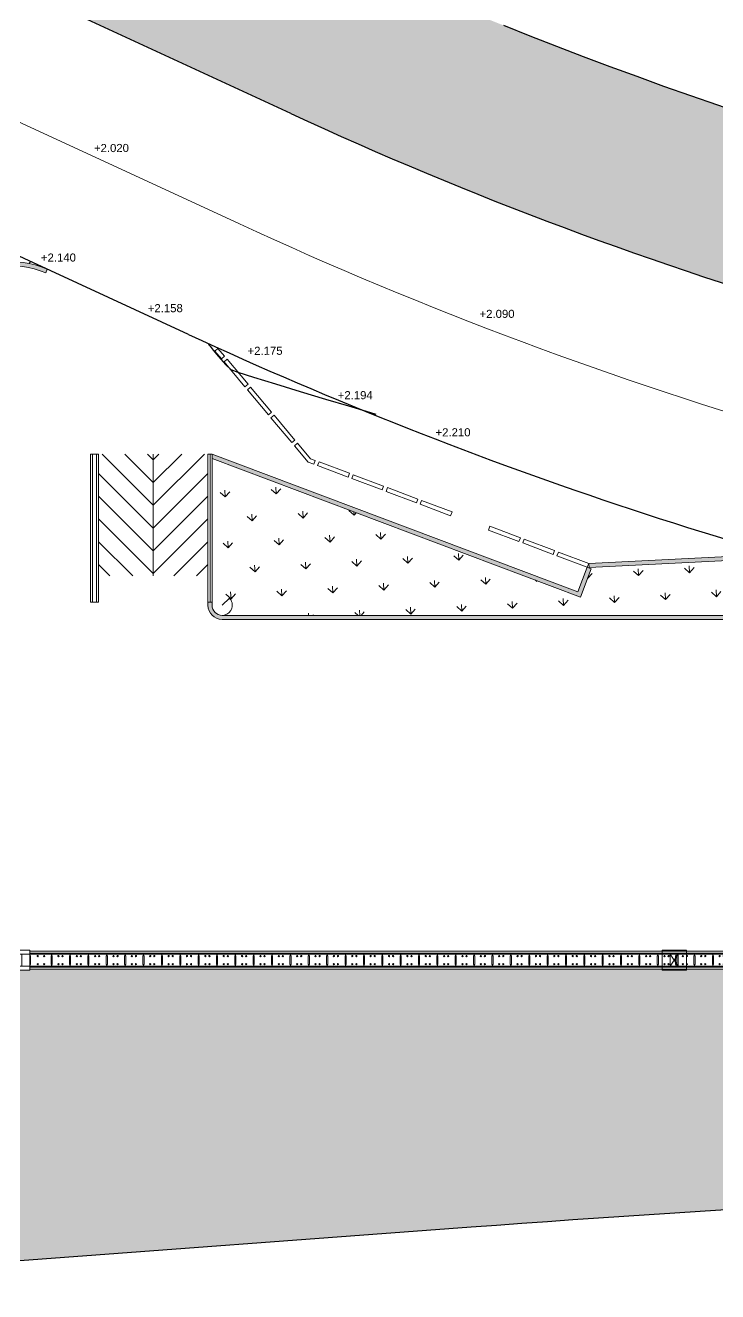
# Model space of a CAD drawing. Header units: millimetres. Extents: x -144017 to 231572, y -32146 to 76935.
# Drawn here: x -71959 to -37846, y -23395 to 39040 of the extents above; entities that cross this region are included whole.
import ezdxf

# ---------------------------------------------------------------- set-up
doc = ezdxf.new("R2010")
doc.units = ezdxf.units.MM
doc.header["$LTSCALE"] = 100
doc.header["$MEASUREMENT"] = 0
doc.layers.get('Defpoints').update_dxf_attribs({"color": 6, "lineweight": 0})
for name, color, linetype, lineweight in [('1', 1, 'Continuous', 18), ('1.Fence Wall', 2, 'Continuous', 15), ('3.Curb', 6, 'Continuous', 15), ('8', 8, 'Continuous', 5), ('ARC_DIM 250', 255, 'Continuous', 5), ('ARC_HATCH', 8, 'Continuous', 0), ('L1-DRAINAGE-LONG_DITCH', 12, 'Continuous', 9), ('TAN CANG-profile- REVISE1$0$8', 17, 'Continuous', 0), ('trench cover', 74, 'Continuous', 0)]:
    doc.layers.add(name, color=color, linetype=linetype, lineweight=lineweight)
doc.layers.add('1ST_ALIGSIDEWALK', color=5, linetype='Continuous')
doc.layers.add('Row1', color=5, linetype='Continuous')
doc.layers.add('Defpoint', color=160, linetype='Continuous', plot=False)
doc.styles.add('Arial', font='arial.ttf', dxfattribs={"width": 0.8, "height": 98.35329341317366})
doc.styles.add('Metro-Text', font='arial.ttf')
doc.dimstyles.new('A3-250', dxfattribs={"dimscale": 0.25, "dimtxt": 1.6, "dimasz": 1.2, "dimexe": 0.5, "dimexo": 1, "dimgap": 0.5, "dimtad": 3, "dimdec": 0, "dimlfac": 1000, "dimdsep": 46, "dimtxsty": 'Metro-Text', "dimcen": 0, "dimclrd": 256, "dimclre": 256, "dimclrt": 2, "dimazin": 0, "dimtfac": 1, "dimtdec": 0, "dimtix": 1, "dimtmove": 2, "dimatfit": 3, "dimfxl": 1, "dimtfill": 1, "dimtfillclr": 11, "dimtolj": 1, "dimlwd": -1, "dimlwe": -1, "dimarcsym": 2})
doc.dimstyles.new('A3-500', dxfattribs={"dimscale": 0.5, "dimtxt": 1.6, "dimasz": 1.2, "dimexe": 0.5, "dimexo": 1, "dimgap": 0.5, "dimtad": 3, "dimdec": 0, "dimlfac": 1000, "dimdsep": 46, "dimtxsty": 'Arial', "dimcen": 0, "dimclrd": 256, "dimclre": 256, "dimclrt": 2, "dimadec": 0, "dimazin": 0, "dimtfac": 1, "dimtdec": 0, "dimtix": 1, "dimtmove": 2, "dimatfit": 3, "dimfxl": 1, "dimtfill": 1, "dimtfillclr": 11, "dimtolj": 1, "dimlwd": -1, "dimlwe": -1, "dimarcsym": 0})
pattern_1 = [(359.9999999957378, (-30076.26285645965, -0.0005669035599566996), (39.68750000590475, 79.37499999704765), [0, -79.37500000000001])]

# ---------------------------------------------------------------- blocks, each defined once
blk = doc.blocks.new('A$C3DC14D9B')
at = {"ltscale": 0.5}
for p, q in [((0.1001648950582908, 0.5291190733466484), (-0.6849179066989128, 0.3753497846826418)), ((-0.6849179066989128, 0.3753497846826418), (-0.6464755845954642, 0.1790790841914713)), ((0.1386072172317654, 0.3328483728691936), (-0.6464755845954642, 0.1790790841914713)), ((-0.6464755845954642, 0.1790790841914713), (-0.5311486165737733, -0.4097330265212804)), ((0.1001648948462305, 0.5291190735607456), (0.4927062960415814, 0.6060037181534169)), ((0.1386072171153501, 0.3328483731020242), (0.5311486182035878, 0.4097330176737159)), ((0.4927062960415814, 0.6060037181534169), (0.5311486182035878, 0.4097330176737159)), ((0.5311486182035878, 0.4097330176737159), (0.6464755847118795, -0.1790790837258101)), ((0.6464755865745246, -0.1790790925733745), (-0.531148616457358, -0.4097330260556191)), ((-0.531148616457358, -0.4097330260556191), (-0.4927062940549378, -0.6060037264882318)), ((0.6849179086610606, -0.3753497930678575), (-0.4927062940549378, -0.6060037264882318)), ((0.6464755847118795, -0.1790790837258101), (0.6849179086610606, -0.3753497930678575))]:
    blk.add_line(p, q, dxfattribs=at)
at = {"layer": '1', "ltscale": 0.5}
for p, q in [((-0.2539341839728877, 0.2559637285303324), (-0.1386072152527049, -0.3328483814839274)), ((0.1386072171153501, 0.3328483731020242), (0.2539341858355328, -0.2559637371450663))]:
    blk.add_line(p, q, dxfattribs=at)
blk = doc.blocks.new('c1')
at = {"layer": 'trench cover'}
blk.add_lwpolyline([(875, 344.9046158749079), (875, 249.9046158749079), (850, 199.9046158749079), (850, -199.9046158749079), (875, -249.9046158749079), (875, -344.9046158749079), (-25, -344.9046158749079), (-25, -249.9046158749079), (0, -199.9046158749079), (0, 199.9046158749079), (-25, 249.9046158749079), (-25, 344.9046158749079)], close=True, dxfattribs=at)
for centre in [(303.5830373165081, 199.9046158749079), (503.5830373165081, 199.9046158749079), (303.5830373165081, -199.9046158749079), (503.5830373165081, -199.9046158749079)]:
    blk.add_circle(centre, 30, dxfattribs=at)
blk = doc.blocks.new('*U18')
at = {"layer": 'trench cover', "xscale": 0.001, "yscale": 0.001, "zscale": 0.001, "rotation": 11.08186863991496}
blk.add_blockref('c1', (-0.4170752537902445, -0.08168985578231514), dxfattribs=at)
blk = doc.blocks.new('*U19')
at = {"layer": 'L1-DRAINAGE-LONG_DITCH'}
for p in [(-97.69374478805207, -19.13464735204047), (-96.80561983543342, -18.96069601247647), (-95.91749488281476, -18.78674467291247), (-100.358119645908, -19.65650137073249), (-99.46999469328938, -19.48255003116848), (-98.58186974067073, -19.30859869160448), (-103.9106194563827, -20.3523067289885), (-103.022494503764, -20.1783553894245), (-102.1343695511454, -20.00440404986049), (-101.2462445985267, -19.83045271029649), (-106.5749943142386, -20.87416074768052), (-105.68686936162, -20.70020940811651), (-104.7987444090013, -20.52625806855251), (-110.1274941247132, -21.56996610593653), (-109.2393691720946, -21.39601476637253), (-108.3512442194759, -21.22206342680852), (-107.4631192668573, -21.04811208724452), (-113.6799939351879, -22.26577146419255), (-112.7918689825692, -22.09182012462855), (-111.9037440299506, -21.91786878506454), (-111.0156190773319, -21.74391744550054), (-116.3443687930438, -22.78762548288456), (-115.4562438404252, -22.61367414332056), (-114.5681188878065, -22.43972280375656), (-119.8968686035185, -23.48343084114058), (-119.0087436508998, -23.30947950157658), (-118.1206186982811, -23.13552816201257), (-117.2324937456625, -22.96157682244857), (-122.5612434613744, -24.00528485983259), (-121.6731185087558, -23.83133352026859), (-120.7849935561371, -23.65738218070458), (-126.113743271849, -24.70109021808861), (-125.2256183192304, -24.52713887852461), (-124.3374933666117, -24.3531875389606), (-123.4493684139931, -24.1792361993966), (-127.8899931770863, -25.04899289721662), (-127.0018682244677, -24.87504155765261)]:
    blk.add_blockref('*U18', p, dxfattribs=at)
blk = doc.blocks.new('td trench')
at = {"layer": 'L1-DRAINAGE-LONG_DITCH', "ltscale": 0.011}
for p, q in [((12.68215374322608, -6.599997602403164), (144.9821537436219, -6.599972504191101)), ((12.68215376255102, -6.699997604126111), (144.9821537628304, -6.699972504051402)), ((12.68215389573015, -7.399997601984069), (144.9821538955439, -7.399972506798804)), ((12.68215391377453, -7.499997604172677), (144.9821539142868, -7.499972505960613))]:
    blk.add_line(p, q, dxfattribs=at)
at = {"layer": 'L1-DRAINAGE-LONG_DITCH', "ltscale": 3}
for points in [[(12.68215377232991, -6.749997603939846), (144.9821537721436, -6.74997250479646)], [(144.9821538866963, -7.349972504191101), (12.68215388641693, -7.349997602403164)]]:
    blk.add_lwpolyline(points, dxfattribs=at)
at = {"layer": 'trench cover'}
blk.add_lwpolyline([(13.75715376308654, -6.70497250254266), (13.75715376215521, -6.799972502980381), (13.73215376306325, -6.849972503725439), (13.73215376283042, -7.24978173780255), (13.75715376308654, -7.299781735753641), (13.75715376297012, -7.39478173549287), (12.6821537676733, -7.394781770184636), (12.68215376778971, -7.299781771143898), (12.70715376746375, -7.249781769700348), (12.70715376816224, -6.849972537020221), (12.68215376790613, -6.799972537206486), (12.68215376778971, -6.704972537001595)], close=True, dxfattribs=at)
for centre in [(13.07073681079783, -6.84997252561152), (13.38573680038098, -6.84997250395827), (13.07073681079783, -7.249781758990139), (13.38573680026457, -7.249781735707074)]:
    blk.add_circle(centre, 0.02999999999999999, dxfattribs=at)
at = {"layer": 'L1-DRAINAGE-LONG_DITCH', "rotation": 348.9181313600851}
blk.add_blockref('*U19', (144.5321537624113, -7.049877120647579), dxfattribs=at)
at = {"layer": 'L1-DRAINAGE-LONG_DITCH', "ltscale": 0.011, "rotation": 348.9181313600851}
for p in [(12.08215382799972, -7.049997707363218), (44.43215382937342, -7.049991571344435)]:
    blk.add_blockref('A$C3DC14D9B', p, dxfattribs=at)
blk = doc.blocks.new('*D26')
at = {"layer": 'ARC_DIM 250', "transparency": 16777216}
blk.add_line((-61904.4087633353, 10805.7038424813), (-61906.35159619027, 10803.76106087011), dxfattribs=at)
at = {"layer": 'Defpoints', "color": 0, "transparency": 16777216}
blk.add_point((-62260.1217850573, 10450.00020297565), dxfattribs=at)
at = {"layer": 'ARC_DIM 250', "color": 2, "transparency": 16777216, "insert": (-61905.50690947301, 10805.07131956064), "char_height": 0.4, "attachment_point": 5, "rotation": 44.99924437895827, "style": 'Metro-Text', "bg_fill": 3, "box_fill_scale": 1.25, "bg_fill_color": 256, "bg_fill_true_color": 13158600, "bg_fill_transparency": 0}
blk.add_mtext('\\A1;R500000', dxfattribs=at)
at = {"layer": 'ARC_DIM 250', "transparency": 16777216}
blk.add_line((-62260.1217850573, 10450.00020297565), (-61906.56373102222, 10803.54893163338), dxfattribs=at)
blk.add_arc((-62260.1217850573, 10450.00020297565), 500.0000011085722, 281.1105160533712, 45.01356832380449, dxfattribs=at)
blk.add_solid([(-61906.38695106306, 10803.79641667544), (-61906.31624131748, 10803.72570506479), (-61906.56373102222, 10803.54893163338)], dxfattribs=at)
at = {"layer": 'Defpoints', "color": 0, "transparency": 16777216}
blk.add_point((-61906.56373102222, 10803.54893163338), dxfattribs=at)

msp = doc.modelspace()

# ---------------------------------------------------------------- hatches: boundary and pattern name
at = {"layer": 'ARC_HATCH'}
h = msp.add_hatch(dxfattribs=at)
h.set_pattern_fill('ANGLE', color=256, scale=200, angle=33.91813135582277, style=0)
h.set_pattern_definition([(44.99999999573775, (-30076.26288746222, -418178.4740657286), (-987.8281732441221, 987.828173391092), [1015.999999999999, -380.9999999999998]), (134.9999999957377, (-30076.26288746222, -418178.4740657286), (-987.8281733910922, -987.8281732441221), [1016, -380.9999999999999])])
h.paths.add_polyline_path([(107882.6608971358, 20832.93733373977), (108061.0750021144, 21757.94874898851), (69929.89318173681, 21922.25860315413), (39269.19840504823, 22024.80188635769, -0.09445108774179375), (-48404.61881400429, 39039.72174451975), (-84030.45710070228, 53270.42787567325, -0.3837196270697199), (-86988.0958882565, 59270.50409111544), (-88822.33718754031, 59067.35589178914, 0.35529364105406), (-82170.64980403922, 45463.93247447384), (-58884.35643607526, 34692.77105694319, 0.07534880944523575), (-3053.741034755541, 18467.1692322242, 0.03309263223155202), (8556.591876339458, 17696.78149597708), (76716.17945576698, 17690.28002930537), (96715.23076997523, 16806.79234247879), (102951.6032671788, 16779.91939413533, 0.3606623973965681)])
h = msp.add_hatch(dxfattribs=at)
h.set_pattern_fill('DOTS', color=256, scale=50, angle=-11.08186864417722)
h.set_pattern_definition(pattern_1)
edge = h.paths.add_edge_path()
edge.add_line((-70956.35156008514, 26835.80088850259), (-70879.53375848295, 27020.46010315535))
edge.add_arc((-72799.97879615985, 22403.97974929975), 5000.000000027248, 67.41280362382473, 179.9999999957091)
edge.add_line((-77799.97879618709, 22403.97974967421), (-77799.9787972935, 17900.00000028161))
edge.add_line((-77799.9787972935, 17900.00000028161), (-77599.97879703334, 17900.00000053449))
edge.add_line((-77599.97879703334, 17900.00000053449), (-77599.9787962067, 22403.97974973894))
edge.add_arc((-72799.97879620871, 22403.97974931855), 4799.999999997992, 67.41280362309777, 179.999999994982, ccw=False)
h = msp.add_hatch(dxfattribs=at)
h.set_pattern_fill('DOTS', color=256, scale=50, angle=-11.08186864417722)
h.set_pattern_definition(pattern_1)
h.paths.add_polyline_path([(-62749.16866034834, 17899.99999943306), (-44727.56821832695, 11103.1327399266), (-44268.81456777258, 12319.49826209401), (-44081.68141015852, 12248.92077702429), (-44611.01254569096, 10845.42209771078), (-62760.08750706687, 17690.36651836775), (-62760.0875071678, 17899.99999931111)])
h = msp.add_hatch(dxfattribs=at)
h.set_pattern_fill('DOTS', color=256, scale=50, angle=-11.08186864417722)
h.set_pattern_definition(pattern_1)
edge = h.paths.add_edge_path()
edge.add_arc((-35379.97880391515, 11349.99997786498), 1600.000000064334, -89.99999976333208, 90.00000023666792, ccw=False)
edge.add_line((-35379.97879730613, 9749.999977800646), (-62260.12179071206, 9750.000203406642))
edge.add_arc((-62260.12178486092, 10450.00020345543), 700.0000000487908, 179.9999999994269, 269.999999521078, ccw=False)
edge.add_line((-62960.12178490972, 10450.00020346243), (-62960.12178502048, 10594.58469568405))
edge.add_line((-62960.12178502048, 10594.58469568405), (-62760.1217849231, 10594.58469572588))
edge.add_line((-62760.1217849231, 10594.58469572588), (-62760.12178497517, 10450.00020329322))
edge.add_arc((-62260.12178492328, 10450.00020323511), 500.0000000518921, 179.9999999933403, 269.9999995195423)
edge.add_line((-62260.12178911606, 9950.000203183212), (-35379.97881083749, 9949.99997786773))
edge.add_arc((-35379.97879051458, 11349.99997787646), 1400.000000008731, 269.9999991682735, 450.0000002699106)
edge.add_line((-35379.97879710974, 12749.99997788519), (-44181.53374353138, 12307.33014410111))
edge.add_line((-44181.53374353138, 12307.33014410111), (-44198.2370825859, 12506.63141968517))
edge.add_line((-44198.2370825859, 12506.63141968517), (-35379.97879703459, 12949.99997795964))
at = {"layer": 'TAN CANG-profile- REVISE1$0$8'}
h = msp.add_hatch(dxfattribs=at)
h.set_pattern_fill('GRASS', color=256, scale=69.99999999999999, angle=-11.08186864417722)
h.set_pattern_definition([(90, (-30076.26285645965, -0.0005669035599566996), (-1257.235856706474, 1257.235856893526), [333.375, -2181.0967136]), (44.99999999573775, (-30076.26285645965, -0.0005669035599566996), (-1257.235856856155, 1257.235857043208), [333.3749999999998, -1444.624999999999]), (134.9999999957377, (-30076.26285645965, -0.0005669035599566996), (-1257.235857043208, -1257.235856856155), [333.3749999999999, -1444.625])])
edge = h.paths.add_edge_path(flags=16)
edge.add_line((89252.22992804041, -999.9926423951983), (88252.22992826605, -999.9928319306928))
edge.add_arc((88252.22983365733, -499.9928315902071), 500.0000001727975, 180.0000108688295, 270.00001085317393, ccw=False)
edge.add_line((87752.22983355733, -499.9929264728853), (87752.22964395469, 500.007072958746))
edge.add_arc((88252.22964410542, 500.0071678390668), 500.0000001951738, 90.00001086626543, 180.0000108662654, ccw=False)
edge.add_line((88252.22954936267, 1000.007168033102), (89252.22954959402, 1000.007357479102))
edge.add_arc((89252.22964414256, 500.0073573933332), 499.9999999219319, 1.084264658857137e-05, 90.0000108452108, ccw=False)
edge.add_line((89752.22964419669, 500.0074520420167), (89752.2298335261, -499.9925475733471))
edge.add_arc((89252.2298333688, -499.9926424580626), 500.0000001951738, -89.99998914169782, 1.0866265483855386e-05, ccw=False)
edge = h.paths.add_edge_path(flags=16)
edge.add_line((117752.2298318279, -499.9872363727773), (117752.229645648, 500.0127635747485))
edge.add_arc((118252.2296456771, 500.0128568067157), 499.9999999961491, 90.00001062549069, 180.0000106804207, ccw=False)
edge.add_line((118252.229552923, 1000.012856611225), (119252.2295530543, 1000.013042517996))
edge.add_arc((119252.2296460085, 500.0130429020501), 499.9999998371518, 1.0654237826202007e-05, 90.00001065680198, ccw=False)
edge.add_line((119752.2296459758, 500.013135867106), (119752.2298317683, -499.9868642417714))
edge.add_arc((119252.2298318928, -499.9869572665484), 499.9999999513964, -89.99998933010659, 1.0654237826202007e-05, ccw=False)
edge.add_line((119252.2299249977, -999.9869571398012), (118252.2299252787, -999.9871433645603))
edge.add_arc((118252.2298320751, -499.987143219565), 500.0000001103937, 180.0000106752925, 270.0000106778566, ccw=False)
edge = h.paths.add_edge_path(flags=16)
edge.add_line((147752.2298337748, -499.981553552323), (147752.2296438046, 500.0184464257909))
edge.add_arc((148252.2296438295, 500.0185413421423), 499.9999999666846, 90.00001088448522, 180.0000108713937, ccw=False)
edge.add_line((148252.2295488071, 1000.018541348021), (149252.2295486015, 1000.018731591379))
edge.add_arc((149252.2296437244, 500.0187314101786), 500.0000002399265, 1.089501250817193e-05, 90.00001089244842, ccw=False)
edge.add_line((149752.2296438243, 500.0188262928277), (149752.2298337496, -499.9811739137513))
edge.add_arc((149252.2298336525, -499.9812685787037), 500.0000000809292, -89.99998912064308, 1.086882957679336e-05, ccw=False)
edge.add_line((149252.2299286293, -999.9812688185484), (148252.2299288797, -999.981458833412))
edge.add_arc((148252.2298339918, -499.9814586925495), 500.0000001951738, 180.0000108662654, 270.0000108662654, ccw=False)
edge = h.paths.add_edge_path()
edge.add_line((71249.89730795065, -7499.996410931664), (61964.38365299813, -7499.997815003007))
edge.add_line((61964.38365302136, -7499.997814884176), (61964.38370115517, -7749.997812513117))
edge.add_line((61964.38370116637, -7749.997812581772), (60564.38365354118, -7499.998080530058))
edge.add_line((60564.38365358283, -7499.998080477468), (-71735.61634721723, -7500.023168075597))
edge.add_line((-71735.61634722305, -7500.023168129497), (-71735.61633779087, -7550.023166952858))
edge.add_line((-71735.61633785433, -7550.023166889179), (-72835.89156514447, -7550.0233755839))
edge.add_line((-72835.89156516257, -7550.023375584191), (-77597.82428514755, -7550.014109972923))
edge.add_line((-77597.82428508968, -7550.014110103832), (-77597.82428477202, -7680.00928200176))
edge.add_line((-77597.82428481823, -7680.009281912993), (-107997.8242841528, -7680.00928104081))
edge.add_line((-107997.8242841239, -7680.009281101491), (-107997.824283935, -2300.029344686045))
edge.add_line((-107997.8242839302, -2300.029344482027), (-108397.8242842477, -2300.02934424745))
edge.add_line((-108397.8242841961, -2300.029344308772), (-108397.8242838832, -900.029344580922))
edge.add_line((-108397.8242839702, -900.0293447005388), (-107997.8242844077, -900.0293445499847))
edge.add_line((-107997.8242843604, -900.0293445023126), (-107997.8242828778, 10799.99071898192))
edge.add_line((-107997.8242829496, 10799.99071889158), (-82399.97879703534, 10799.99071673185))
edge.add_line((-82399.97879700013, 10799.99071683886), (-82399.97876938675, 27159.63416912858))
edge.add_arc((-90198.76081603937, 27159.64090891925), 7798.782046660333, -4.951540799689846e-05, 54.87870966651582)
edge.add_arc((-90444.17256359258, 19645.15376595821), 14677.17007369409, 71.19103231802849, 162.9588049963515)
edge.add_line((-104476.9311660268, 23946.43350333004), (-111467.0947107264, 1864.629285522329))
edge.add_arc((-97166.51261818147, -2662.32904853631), 14999.99999812235, 162.4344195154996, 215.2158596385753)
edge.add_line((-109421.2922499677, -11312.20628013287), (-105377.9799650058, -17040.59984098366))
edge.add_arc((-93123.20033260799, -8390.72260814978), 14999.99999938978, 215.2158596412977, 274.2562838386268)
edge.add_line((-92009.93240500154, -23349.35337772957), (-49995.04976506079, -20222.47485286111))
edge.add_arc((26004.04076379299, -1041398.335579772), 1024000.000142811, 89.75311012119721, 94.25628383824483, ccw=False)
edge.add_line((30416.48537493753, -17407.84215471291), (231572.3973175572, -18274.63665028839))
edge.add_line((231572.3973176681, -18274.63665015259), (231571.3143646722, 3725.572263129259))
edge.add_line((231571.3143646309, 3725.572263072827), (96650.88894074096, 4306.953546874807))
edge.add_line((96650.88894069992, 4306.953546844888), (88543.91269833592, 4665.005323740537))
edge.add_arc((87764.7410890031, -634.2084488558176), 5356.190344418337, 81.63543185097565, 142.3703643290098)
edge.add_line((83522.7778869106, 2636.039737227431), (81426.71238279573, 68.19384043765604))
edge.add_arc((75393.57680101029, 8076.745108986361), 10026.74515338899, 270.0047742223393, 306.9920562464024, ccw=False)
edge.add_line((75394.41228856216, -1950.00000956346), (72991.1444458125, -1950.000009303825))
edge.add_line((72991.14444588649, -1950.000009231037), (71250.02120208423, -1950.000009135256))
edge.add_line((71250.02120211726, -1950.00000917018), (71249.89730802932, -7499.996410835098))
h = msp.add_hatch(dxfattribs=at)
h.set_pattern_fill('GRASS', color=256, scale=69.99999999999999, angle=-7.83057834400155)
h.set_pattern_definition([(93.25129029591338, (-30076.26286733377, -60465.1422206617), (-1326.516674536038, 1183.907729269943), [333.3750000000001, -2181.0967136]), (48.25129029591341, (-30076.26286733377, -60465.1422206617), (-1326.516674693968, 1183.907729410893), [333.3750000000001, -1444.625]), (138.2512902959134, (-30076.26286733377, -60465.1422206617), (-1183.907729410893, -1326.516674693968), [333.3749999999996, -1444.624999999998])])
h.paths.add_polyline_path([(-62760.0875134251, 17690.36651815541), (-62760.08751383811, 11950.00019044057, 0.4142135599414256), (-60760.08753058987, 9950.000190280407), (-35379.97880856897, 9949.999977666332, 1), (-35379.97880358499, 12749.99997769576), (-44081.68141648217, 12312.3521675673), (-44081.68141639978, 12248.92077678905), (-44611.01255216618, 10845.42209752134)])

# ---------------------------------------------------------------- linework, layer by layer
at = {"layer": '1', "ltscale": 0.1}
for p, q in [((-68650.08900876486, 10594.58469553245), (-68650.08750764935, 17900.00000064887)), ((-68450.08900872894, 10594.58469339978), (-68450.08750754228, 17899.9999982593)), ((-62860.12178492598, 10594.58469593892), (-62860.12170831978, 17900.00000115973))]:
    msp.add_line(p, q, dxfattribs=at)
at = {"layer": '1'}
msp.add_lwpolyline([(-61403.26242601639, 29247.12025876105), (-105024.09745144, 49424.09938506069)], dxfattribs=at)
msp.add_lwpolyline([(-61403.2624214949, 29247.12025641775, 0.07534880944601104), (-3845.926955273666, 12519.69569572899)], format="xyb", dxfattribs=at)
at = {"layer": '1.Fence Wall', "flags": 128}
for points in [[(-68750.08750758102, 17900.00000060504), (-68350.08750759493, 17900.00000024366), (-68350.08758223767, 10594.58469512418), (-68750.08758222379, 10594.58469548557)], [(-62960.12170848544, 17900.00000116174), (-62760.12170838809, 17900.00000120356), (-62760.12178487729, 10594.58469595984), (-62960.12178497468, 10594.58469591802)]]:
    msp.add_lwpolyline(points, close=True, dxfattribs=at)
at = {"layer": '1ST_ALIGSIDEWALK'}
for p, q in [((-58884.35643890826, 34692.77105798398), (-82170.64980415619, 45463.93247449675)), ((-63922.16841305332, 23801.46945928122), (-83881.2386165509, 33033.6114540477)), ((-49997.2043075331, -20222.46557098918), (-92012.08691813878, -23349.34409448187))]:
    msp.add_line(p, q, dxfattribs=at)
for centre, radius, start, end in [((22560.27048190823, 210768.8135673705), 194000, 245.1769235726388, 262.4130288977463), ((22560.27048190823, 210768.8135673705), 206000, 245.1769235726388, 258.2274416082737), ((26001.88623568456, -1041398.326153411), 1023999.999999853, 89.75311011892629, 94.2562838401491)]:
    msp.add_arc(centre, radius, start, end, dxfattribs=at)
at = {"layer": '3.Curb', "flags": 128}
for points in [[(-70956.35156008514, 26835.80088850259), (-70879.53375848295, 27020.46010315535, 0.5350004013598667), (-77799.97879618709, 22403.97974967421), (-77799.9787972935, 17900.00000028161), (-77599.97879703334, 17900.00000053449), (-77599.9787962067, 22403.97974973894, -0.5350004013598667), (-70956.35155999349, 26835.80088897052)], [(-35379.97881052416, 12949.99997792931, -1), (-35379.97879730613, 9749.999977800646), (-62260.12179071206, 9750.000203406642, -0.4142135599277994), (-62960.12178490972, 10450.00020346243), (-62960.12178502048, 10594.58469568405), (-62760.1217849231, 10594.58469572588), (-62760.12178497517, 10450.00020329322, 0.4142135599510607), (-62260.12178911606, 9950.000203183212), (-35379.97881083749, 9949.99997786773, 1.0000000096136), (-35379.97879710974, 12749.99997788519), (-44181.53374353138, 12307.33014410111), (-44198.2370825859, 12506.63141968517), (-35379.97879703459, 12949.99997795964)]]:
    msp.add_lwpolyline(points, format="xyb", dxfattribs=at)
for points in [[(-62467.11587950258, 23111.35905047785), (-62620.26496358274, 22982.73029184458), (-62298.69306590018, 22599.85757857424), (-62145.54398098061, 22728.48633777196), (-62467.1158786632, 23111.35905104229)], [(-62016.91522166351, 22575.33725222165), (-62170.06430768175, 22446.70849299617), (-61141.03423471618, 21221.51580987335), (-60987.88514972545, 21350.1445688142), (-62016.91522285383, 22575.33725172596)], [(-60859.25639036251, 21196.99548349786), (-61012.40547661472, 21068.36672431821), (-59983.37540353218, 19843.17404117249), (-59830.22631842451, 19971.8028000904), (-60859.25639159873, 21196.99548276819)], [(-59701.59755917854, 19818.65371479699), (-59854.74664524259, 19690.02495533755), (-58825.71657223118, 18464.83227244869), (-58672.56748728632, 18593.46103115557), (-59701.59756036886, 19818.6537143013)], [(-57672.34781810289, 17588.40743035116), (-57900.79493158136, 17674.56652056493), (-58543.93872738909, 18440.31194670638), (-58697.08781277659, 18311.68318760031), (-58020.30765378641, 17505.88934405928), (-57742.92530324374, 17401.27427299396), (-57672.34781789425, 17588.40743079619)], [(-62749.16866034834, 17899.99999943306), (-44727.56821832695, 11103.1327399266), (-44268.81456777258, 12319.49826209401), (-44081.68141015852, 12248.92077702429), (-44611.01254569096, 10845.42209771078), (-62760.08750706687, 17690.36651836775), (-62760.0875071678, 17899.99999931111), (-62749.16866046531, 17899.99999945596)], [(-56058.7268849909, 16766.07691155028), (-55988.1494005218, 16953.2100673384), (-57485.21466063114, 17517.82994579521), (-57555.79214597581, 17330.69678677729), (-56058.72688559152, 16766.07690972433)], [(-54374.45369666265, 16130.85134810436), (-54303.87621231054, 16317.98450391539), (-55800.94147241986, 16882.60438237217), (-55871.51895776455, 16695.47122335428), (-54374.45369726326, 16130.85134627839)], [(-52690.18050845142, 15495.62578468132), (-52619.60302393648, 15682.75894070341), (-54116.6682840916, 16247.37881892626), (-54187.2457694363, 16060.24565990834), (-52690.18050905198, 15495.62578285538)], [(-51005.90732019432, 14860.40022149228), (-50935.32983572519, 15047.5333772804), (-52432.39509583454, 15612.15325573721), (-52502.97258117923, 15425.02009671929), (-51005.90732079491, 14860.40021966634)], [(-47637.36094374649, 13589.94909415537), (-47566.78345923152, 13777.08225017748), (-49063.84871938667, 14341.7021284003), (-49134.42620473137, 14154.56896938238), (-47637.36094430124, 13589.94909256342)], [(-45953.08775541824, 12954.72353070945), (-45882.51027094907, 13141.85668649757), (-47379.57553105845, 13706.47656495438), (-47450.15301640311, 13519.34340593647), (-45953.08775601882, 12954.72352888351)], [(-44268.81456708998, 12319.49796726351), (-44198.23708262085, 12506.63112305163), (-45695.30234284719, 13071.25100153135), (-45765.87982819183, 12884.11784251343), (-44268.81456769057, 12319.49796543756)]]:
    msp.add_lwpolyline(points, dxfattribs=at)
at = {"layer": '8', "ltscale": 0.5}
for p, q in [((-40187.77100311988, -6750.007900991914), (-39787.77088883665, -7350.007834116463)), ((-40187.77088901121, -7350.007909761101), (-39787.77100294537, -6750.007825347246))]:
    msp.add_line(p, q, dxfattribs=at)
at = {"layer": 'ARC_HATCH'}
for p, q in [((-71780.65318858402, 27298.9746734878), (-71686.66273740534, 27392.96512495584)), ((-71082.02508824327, 27099.57716190757), (-71072.65068059144, 27108.95156946901)), ((-65655.0875073454, 15375.44211239964), (-68179.64461303709, 17899.99921822941)), ((-65655.08750744996, 16497.97412780617), (-67057.11341850972, 17900.00003908447)), ((-65655.08750741222, 17620.50614269893), (-65934.5813719519, 17900.00000721362)), ((-65655.08750744996, 16497.97412780617), (-64253.0615967566, 17900.00003898048)), ((-65655.08750776318, 17620.50614276767), (-65375.59364322558, 17900.00000742433)), ((-65655.0875073454, 15375.44211239964), (-63130.53040228874, 17899.9992184857)), ((-65655.08750754595, 14252.91009729585), (-68350.08751722064, 16947.91010737664)), ((-65655.08750703218, 14252.91009743817), (-62960.08749763283, 16947.91010797519)), ((-65655.0875075837, 13130.3780824031), (-68350.08752873648, 15825.37810396406)), ((-65655.08750695293, 13130.37808252251), (-62960.08748618796, 15825.37810395262)), ((-65655.08750771312, 12007.84606704241), (-68350.08754022693, 14702.84610006065)), ((-65655.08750661439, 12007.84606707015), (-62960.08747453446, 14702.84610037511)), ((-66669.77345561274, 11899.99999988815), (-68350.08755171738, 13580.31409615721)), ((-64640.40155863384, 11900.00000022745), (-62960.08746285562, 13580.31409630677)), ((-67792.30547074188, 11900.00000057957), (-68350.08756318735, 12457.78209297862)), ((-63517.86954346369, 11900.00000098569), (-62960.08745122747, 12457.7820932201))]:
    msp.add_line(p, q, dxfattribs=at)
at = {"layer": 'Defpoint', "elevation": 2200}
msp.add_lwpolyline([(-62930.37906729878, 23315.70842120828), (-62911.04359230207, 23292.88080892045), (-62846.20775600808, 23213.26698217724), (-62696.81629433474, 23027.98086139385), (-62437.47257924569, 22711.27114305564), (-62096.26214417949, 22317.61467710196), (-61839.37477865376, 22074.45661726713), (-61489.98582961512, 21943.83215660584), (-60710.99243262564, 21693.22705851251), (-59639.37646599772, 21361.97681984038), (-58412.11980910139, 20989.41693886448), (-57166.20433983183, 20614.88291332813), (-56038.61193711162, 20277.71024068992), (-55166.32447946665, 20017.2344185737), (-54686.32384537693, 19872.79094483732)], dxfattribs=at)
at = {"layer": 'Row1'}
msp.add_arc((40066.84622328426, 260523.4680418197), 238500, 248.2258102789342, 269.808377615056, dxfattribs=at)

# ---------------------------------------------------------------- block references
at = {"layer": 'L1-DRAINAGE-LONG_DITCH', "xscale": 1000, "yscale": 1000, "zscale": 1000, "rotation": 359.9999999957378}
msp.add_blockref('td trench', (-84419.9247747525, -0.01627977311727591), dxfattribs=at)

# ---------------------------------------------------------------- texts
at = {"layer": 'Defpoint', "style": 'Arial'}
for s, p in [('+2.020', (-68577.7958940347, 32788.21072321531)), ('+2.140', (-71191.13102047963, 27387.06292475385)), ('+2.158', (-65925.55150974216, 24891.26172236828)), ('+2.090', (-49577.79589450281, 24610.72894971204)), ('+2.175', (-61007.83201111504, 22791.32154348271)), ('+2.194', (-56565.65729389468, 20603.11624174411)), ('+2.210', (-51747.10337286763, 18771.6092378977))]:
    msp.add_text(s, height=400, rotation=0.1694216619543684, dxfattribs=at).set_placement(p)

# ---------------------------------------------------------------- leaders
at = {"layer": 'ARC_HATCH'}
msp.add_leader([(-65655.08750792436, 11905.23911547242), (-65655.08750753436, 17899.99999953396)], dimstyle='A3-500', dxfattribs=at)

# ---------------------------------------------------------------- next in the draw order: dimensions: what is measured, and where the dimension line sits
at = {"layer": 'ARC_DIM 250'}
dim = msp.add_radius_dim(center=(-62260.1217850573, 10450.00020297565), mpoint=(-61906.56373102222, 10803.54893163338), dimstyle='A3-250', dxfattribs=at)
dim.commit()
dim.dimension.update_dxf_attribs({"geometry": '*D26', "text_midpoint": (-61905.50690947301, 10805.07131956064)})

doc.saveas('drawing.dxf')
